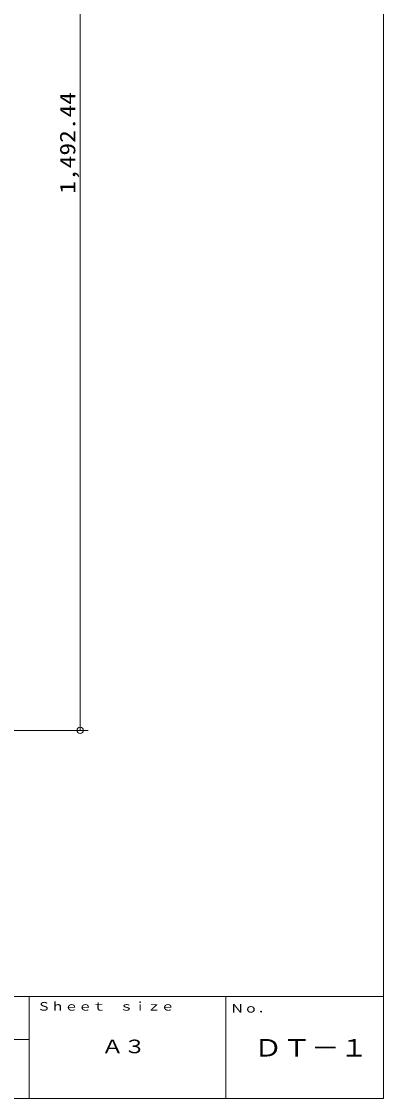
# Model space of a CAD drawing. Units: millimetres at full size, sheet at 1:10; details may follow other scales. Extents: x -1350 to 1480, y -1825 to 2250.
# Drawn here: x 1021 to 1480, y -1825 to -456 of the extents above; entities that cross this region are included whole.
import ezdxf
from ezdxf.enums import TextEntityAlignment as Align

# ---------------------------------------------------------------- set-up
doc = ezdxf.new("R2010")
doc.units = ezdxf.units.MM
doc.header["$LTSCALE"] = 10
doc.layers.add('0-1_一般', color=4, linetype='Continuous', lineweight=18)
doc.layers.add('0-3_寸法', color=4, linetype='Continuous', lineweight=18)
doc.styles.add('ＭＳ ゴシック', font='')
doc.styles.add('ＭＳ Ｐゴシック', font='')
doc.styles.get('ＭＳ ゴシック').set_extended_font_data('MS Gothic')
doc.styles.get('ＭＳ Ｐゴシック').set_extended_font_data('MS PGothic')

msp = doc.modelspace()

# ---------------------------------------------------------------- linework, layer by layer
at = {"layer": '0-1_一般'}
for p, q in [((1480.23, 2249.83), (1480.23, -1825.17)), ((-1349.77, -1695.55), (1480.23, -1695.55)), ((-1279.77, -1695.55), (1480.23, -1695.55)), ((1030.23, -1695.55), (1030.23, -1825.17)), ((1280.23, -1695.55), (1280.23, -1825.17)), ((1480.23, -1695.55), (1480.23, -1825.17)), ((780.23, -1750.36), (1030.23, -1750.36)), ((1480.23, -1825.17), (-1349.77, -1825.17))]:
    msp.add_line(p, q, dxfattribs=at)
at = {"layer": '0-3_寸法'}
for p, q in [((1095.09, 135.24), (1095.09, -1357.2)), ((887.61, -1357.2), (1105.09, -1357.2))]:
    msp.add_line(p, q, dxfattribs=at)
msp.add_circle((1095.09, -1357.2), 4, dxfattribs=at)

# ---------------------------------------------------------------- texts
at = {"layer": '0-1_一般', "width": 1.2}
for s, height, style, p in [('Ｓｈｅｅｔ\u3000ｓｉｚｅ', 10.67, 'ＭＳ Ｐゴシック', (1040.3, -1716.73)), ('Ｎｏ．', 10.67, 'ＭＳ Ｐゴシック', (1285.73, -1719.25)), ('Ａ３', 17.28, 'ＭＳ Ｐゴシック', (1122.03, -1772.85)), ('ＤＴ－１', 22.23, 'ＭＳ ゴシック', (1315.59, -1778.56))]:
    msp.add_text(s, height=height, dxfattribs=dict(at, style=style)).set_placement(p, align=Align.BOTTOM_LEFT)
at = {"layer": '0-3_寸法', "color": 7, "style": 'ＭＳ ゴシック', "width": 1.2}
msp.add_text('1,492.44', height=19.79, rotation=90, dxfattribs=at).set_placement((1094.89, -674.98), align=Align.BOTTOM_LEFT)

doc.saveas('drawing.dxf')
